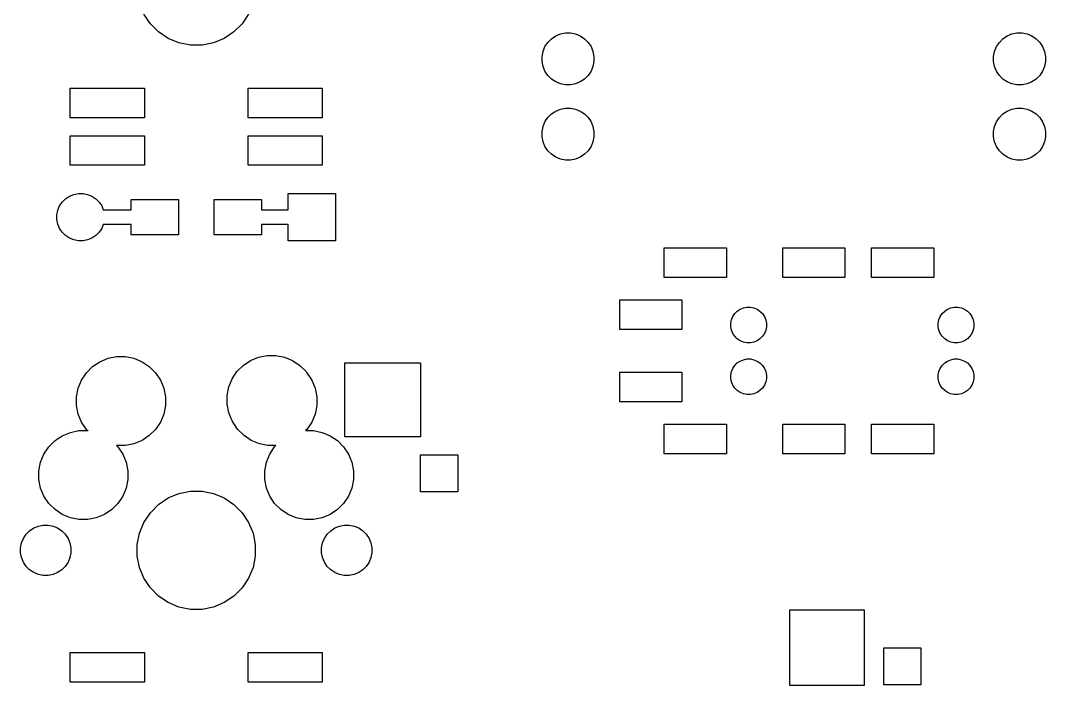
# Model space of a CAD drawing. Extents: x -9 to 124, y -88 to 15.
# Drawn here: x 89.32 to 123.91, y -64.72 to -42.26 of the extents above; entities that cross this region are included whole.
import ezdxf

# ---------------------------------------------------------------- set-up
doc = ezdxf.new("R2010")
doc.units = 0
doc.layers.add('BLACK', color=7, linetype='CONTINUOUS')

msp = doc.modelspace()

# ---------------------------------------------------------------- linework, layer by layer
at = {"layer": 'BLACK', "linetype": 'CONTINUOUS'}
for p, q in [((93.7012, -42.371), (93.483, -42.0445)), ((97.017, -42.0445), (96.7988, -42.371)), ((93.979, -42.6488), (93.7012, -42.371)), ((96.7988, -42.371), (96.521, -42.6488)), ((94.3055, -42.867), (93.979, -42.6488)), ((94.6684, -43.0173), (94.3055, -42.867)), ((96.1945, -42.867), (95.8316, -43.0173)), ((96.521, -42.6488), (96.1945, -42.867)), ((107.117, -42.9994), (107.239, -42.8773)), ((107.239, -42.8773), (107.383, -42.7814)), ((107.383, -42.7814), (107.542, -42.7154)), ((107.542, -42.7154), (107.712, -42.6817)), ((107.712, -42.6817), (107.884, -42.6817)), ((107.884, -42.6817), (108.054, -42.7154)), ((108.054, -42.7154), (108.213, -42.7814)), ((108.213, -42.7814), (108.357, -42.8773)), ((108.357, -42.8773), (108.479, -42.9994)), ((122.357, -42.9994), (122.479, -42.8773)), ((122.479, -42.8773), (122.623, -42.7814)), ((122.623, -42.7814), (122.782, -42.7154)), ((122.782, -42.7154), (122.952, -42.6817)), ((122.952, -42.6817), (123.124, -42.6817)), ((123.124, -42.6817), (123.294, -42.7154)), ((123.294, -42.7154), (123.453, -42.7814)), ((123.453, -42.7814), (123.597, -42.8773)), ((123.597, -42.8773), (123.719, -42.9994)), ((95.0536, -43.0939), (94.6684, -43.0173)), ((95.4464, -43.0939), (95.0536, -43.0939)), ((95.8316, -43.0173), (95.4464, -43.0939)), ((106.955, -43.3024), (107.021, -43.1429)), ((107.021, -43.1429), (107.117, -42.9994)), ((108.479, -42.9994), (108.575, -43.1429)), ((108.575, -43.1429), (108.641, -43.3024)), ((122.195, -43.3024), (122.261, -43.1429)), ((122.261, -43.1429), (122.357, -42.9994)), ((123.719, -42.9994), (123.815, -43.1429)), ((123.815, -43.1429), (123.881, -43.3024)), ((106.922, -43.4717), (106.955, -43.3024)), ((106.922, -43.6443), (106.922, -43.4717)), ((108.641, -43.3024), (108.674, -43.4717)), ((108.674, -43.4717), (108.674, -43.6443)), ((122.162, -43.4717), (122.195, -43.3024)), ((122.162, -43.6443), (122.162, -43.4717)), ((123.881, -43.3024), (123.914, -43.4717)), ((123.914, -43.4717), (123.914, -43.6443)), ((106.955, -43.8136), (106.922, -43.6443)), ((107.021, -43.9731), (106.955, -43.8136)), ((108.641, -43.8136), (108.575, -43.9731)), ((108.674, -43.6443), (108.641, -43.8136)), ((122.195, -43.8136), (122.162, -43.6443)), ((122.261, -43.9731), (122.195, -43.8136)), ((123.881, -43.8136), (123.815, -43.9731)), ((123.914, -43.6443), (123.881, -43.8136)), ((107.117, -44.1166), (107.021, -43.9731)), ((107.239, -44.2387), (107.117, -44.1166)), ((107.383, -44.3346), (107.239, -44.2387)), ((108.357, -44.2387), (108.213, -44.3346)), ((108.479, -44.1166), (108.357, -44.2387)), ((108.575, -43.9731), (108.479, -44.1166)), ((122.357, -44.1166), (122.261, -43.9731)), ((122.479, -44.2387), (122.357, -44.1166)), ((122.623, -44.3346), (122.479, -44.2387)), ((123.597, -44.2387), (123.453, -44.3346)), ((123.719, -44.1166), (123.597, -44.2387)), ((123.815, -43.9731), (123.719, -44.1166)), ((91, -45.55), (91, -44.55)), ((91, -44.55), (93.5, -44.55)), ((93.5, -44.55), (93.5, -45.55)), ((97, -45.55), (97, -44.55)), ((97, -44.55), (99.5, -44.55)), ((99.5, -44.55), (99.5, -45.55)), ((107.542, -44.4006), (107.383, -44.3346)), ((107.712, -44.4343), (107.542, -44.4006)), ((107.884, -44.4343), (107.712, -44.4343)), ((108.054, -44.4006), (107.884, -44.4343)), ((108.213, -44.3346), (108.054, -44.4006)), ((122.782, -44.4006), (122.623, -44.3346)), ((122.952, -44.4343), (122.782, -44.4006)), ((123.124, -44.4343), (122.952, -44.4343)), ((123.294, -44.4006), (123.124, -44.4343)), ((123.453, -44.3346), (123.294, -44.4006)), ((107.383, -45.3214), (107.542, -45.2554)), ((107.542, -45.2554), (107.712, -45.2217)), ((107.712, -45.2217), (107.884, -45.2217)), ((107.884, -45.2217), (108.054, -45.2554)), ((108.054, -45.2554), (108.213, -45.3214)), ((122.623, -45.3214), (122.782, -45.2554)), ((122.782, -45.2554), (122.952, -45.2217)), ((122.952, -45.2217), (123.124, -45.2217)), ((123.124, -45.2217), (123.294, -45.2554)), ((123.294, -45.2554), (123.453, -45.3214)), ((93.5, -45.55), (91, -45.55)), ((99.5, -45.55), (97, -45.55)), ((107.021, -45.6829), (107.117, -45.5394)), ((107.117, -45.5394), (107.239, -45.4173)), ((107.239, -45.4173), (107.383, -45.3214)), ((108.213, -45.3214), (108.357, -45.4173)), ((108.357, -45.4173), (108.479, -45.5394)), ((108.479, -45.5394), (108.575, -45.6829)), ((122.261, -45.6829), (122.357, -45.5394)), ((122.357, -45.5394), (122.479, -45.4173)), ((122.479, -45.4173), (122.623, -45.3214)), ((123.453, -45.3214), (123.597, -45.4173)), ((123.597, -45.4173), (123.719, -45.5394)), ((123.719, -45.5394), (123.815, -45.6829)), ((106.922, -46.0117), (106.955, -45.8424)), ((106.955, -45.8424), (107.021, -45.6829)), ((108.575, -45.6829), (108.641, -45.8424)), ((108.641, -45.8424), (108.674, -46.0117)), ((122.162, -46.0117), (122.195, -45.8424)), ((122.195, -45.8424), (122.261, -45.6829)), ((123.815, -45.6829), (123.881, -45.8424)), ((123.881, -45.8424), (123.914, -46.0117)), ((91, -47.15), (91, -46.15)), ((91, -46.15), (93.5, -46.15)), ((93.5, -46.15), (93.5, -47.15)), ((97, -47.15), (97, -46.15)), ((97, -46.15), (99.5, -46.15)), ((99.5, -46.15), (99.5, -47.15)), ((106.922, -46.1843), (106.922, -46.0117)), ((106.955, -46.3536), (106.922, -46.1843)), ((107.021, -46.5131), (106.955, -46.3536)), ((108.641, -46.3536), (108.575, -46.5131)), ((108.674, -46.1843), (108.641, -46.3536)), ((108.674, -46.0117), (108.674, -46.1843)), ((122.162, -46.1843), (122.162, -46.0117)), ((122.195, -46.3536), (122.162, -46.1843)), ((122.261, -46.5131), (122.195, -46.3536)), ((123.881, -46.3536), (123.815, -46.5131)), ((123.914, -46.1843), (123.881, -46.3536)), ((123.914, -46.0117), (123.914, -46.1843)), ((107.117, -46.6566), (107.021, -46.5131)), ((107.239, -46.7787), (107.117, -46.6566)), ((108.479, -46.6566), (108.357, -46.7787)), ((108.575, -46.5131), (108.479, -46.6566)), ((122.357, -46.6566), (122.261, -46.5131)), ((122.479, -46.7787), (122.357, -46.6566)), ((123.719, -46.6566), (123.597, -46.7787)), ((123.815, -46.5131), (123.719, -46.6566)), ((107.383, -46.8746), (107.239, -46.7787)), ((107.542, -46.9406), (107.383, -46.8746)), ((107.712, -46.9743), (107.542, -46.9406)), ((107.884, -46.9743), (107.712, -46.9743)), ((108.054, -46.9406), (107.884, -46.9743)), ((108.213, -46.8746), (108.054, -46.9406)), ((108.357, -46.7787), (108.213, -46.8746)), ((122.623, -46.8746), (122.479, -46.7787)), ((122.782, -46.9406), (122.623, -46.8746)), ((122.952, -46.9743), (122.782, -46.9406)), ((123.124, -46.9743), (122.952, -46.9743)), ((123.294, -46.9406), (123.124, -46.9743)), ((123.453, -46.8746), (123.294, -46.9406)), ((123.597, -46.7787), (123.453, -46.8746)), ((93.5, -47.15), (91, -47.15)), ((99.5, -47.15), (97, -47.15)), ((90.641, -48.5211), (90.7286, -48.39)), ((90.7286, -48.39), (90.84, -48.2786)), ((90.84, -48.2786), (90.9711, -48.191)), ((90.9711, -48.191), (91.1166, -48.1307)), ((91.1166, -48.1307), (91.2712, -48.1)), ((91.2712, -48.1), (91.4288, -48.1)), ((91.4288, -48.1), (91.5834, -48.1307)), ((91.5834, -48.1307), (91.7289, -48.191)), ((91.7289, -48.191), (91.86, -48.2786)), ((91.86, -48.2786), (91.9714, -48.39)), ((91.9714, -48.39), (92.059, -48.5211)), ((93.05, -48.65), (93.05, -48.3)), ((93.05, -48.3), (94.65, -48.3)), ((94.65, -48.3), (94.65, -49.5)), ((95.85, -49.5), (95.85, -48.3)), ((95.85, -48.3), (97.45, -48.3)), ((97.45, -48.3), (97.45, -48.65)), ((98.35, -48.65), (98.35, -48.1)), ((98.35, -48.1), (99.95, -48.1)), ((99.95, -48.1), (99.95, -49.7)), ((90.55, -48.8212), (90.5807, -48.6666)), ((90.5807, -48.6666), (90.641, -48.5211)), ((92.059, -48.5211), (92.1124, -48.65)), ((92.1124, -48.65), (93.05, -48.65)), ((97.45, -48.65), (98.35, -48.65)), ((90.55, -48.9788), (90.55, -48.8212)), ((90.5807, -49.1334), (90.55, -48.9788)), ((90.641, -49.2789), (90.5807, -49.1334)), ((90.7286, -49.41), (90.641, -49.2789)), ((90.84, -49.5214), (90.7286, -49.41)), ((91.9714, -49.41), (91.86, -49.5214)), ((92.059, -49.2789), (91.9714, -49.41)), ((92.1124, -49.15), (92.059, -49.2789)), ((93.05, -49.15), (92.1124, -49.15)), ((93.05, -49.5), (93.05, -49.15)), ((98.35, -49.15), (97.45, -49.15)), ((97.45, -49.15), (97.45, -49.5)), ((98.35, -49.7), (98.35, -49.15)), ((90.9711, -49.609), (90.84, -49.5214)), ((91.1166, -49.6693), (90.9711, -49.609)), ((91.2712, -49.7), (91.1166, -49.6693)), ((91.4288, -49.7), (91.2712, -49.7)), ((91.5834, -49.6693), (91.4288, -49.7)), ((91.7289, -49.609), (91.5834, -49.6693)), ((91.86, -49.5214), (91.7289, -49.609)), ((94.65, -49.5), (93.05, -49.5)), ((97.45, -49.5), (95.85, -49.5)), ((99.95, -49.7), (98.35, -49.7)), ((111.044, -50.94), (111.044, -49.94)), ((111.044, -49.94), (113.144, -49.94)), ((113.144, -49.94), (113.144, -50.94)), ((115.044, -50.94), (115.044, -49.94)), ((115.044, -49.94), (117.144, -49.94)), ((117.144, -49.94), (117.144, -50.94)), ((118.044, -50.94), (118.044, -49.94)), ((118.044, -49.94), (120.144, -49.94)), ((120.144, -49.94), (120.144, -50.94)), ((113.144, -50.94), (111.044, -50.94)), ((117.144, -50.94), (115.044, -50.94)), ((120.144, -50.94), (118.044, -50.94)), ((109.544, -52.69), (109.544, -51.69)), ((109.544, -51.69), (111.644, -51.69)), ((111.644, -51.69), (111.644, -52.69)), ((113.362, -52.2558), (113.428, -52.1575)), ((113.428, -52.1575), (113.512, -52.0739)), ((113.512, -52.0739), (113.61, -52.0083)), ((113.61, -52.0083), (113.719, -51.9631)), ((113.719, -51.9631), (113.835, -51.94)), ((113.835, -51.94), (113.953, -51.94)), ((113.953, -51.94), (114.069, -51.9631)), ((114.069, -51.9631), (114.178, -52.0083)), ((114.178, -52.0083), (114.276, -52.0739)), ((114.276, -52.0739), (114.36, -52.1575)), ((114.36, -52.1575), (114.426, -52.2558)), ((120.362, -52.2558), (120.428, -52.1575)), ((120.428, -52.1575), (120.512, -52.0739)), ((120.512, -52.0739), (120.61, -52.0083)), ((120.61, -52.0083), (120.719, -51.9631)), ((120.719, -51.9631), (120.835, -51.94)), ((120.835, -51.94), (120.953, -51.94)), ((120.953, -51.94), (121.069, -51.9631)), ((121.069, -51.9631), (121.178, -52.0083)), ((121.178, -52.0083), (121.276, -52.0739)), ((121.276, -52.0739), (121.36, -52.1575)), ((121.36, -52.1575), (121.426, -52.2558)), ((113.294, -52.4809), (113.317, -52.365)), ((113.294, -52.5991), (113.294, -52.4809)), ((113.317, -52.365), (113.362, -52.2558)), ((114.426, -52.2558), (114.471, -52.365)), ((114.471, -52.365), (114.494, -52.4809)), ((114.494, -52.4809), (114.494, -52.5991)), ((120.294, -52.4809), (120.317, -52.365)), ((120.294, -52.5991), (120.294, -52.4809)), ((120.317, -52.365), (120.362, -52.2558)), ((121.426, -52.2558), (121.471, -52.365)), ((121.471, -52.365), (121.494, -52.4809)), ((121.494, -52.4809), (121.494, -52.5991)), ((111.644, -52.69), (109.544, -52.69)), ((113.317, -52.715), (113.294, -52.5991)), ((113.362, -52.8242), (113.317, -52.715)), ((113.428, -52.9225), (113.362, -52.8242)), ((113.512, -53.006), (113.428, -52.9225)), ((114.36, -52.9225), (114.276, -53.006)), ((114.426, -52.8242), (114.36, -52.9225)), ((114.471, -52.715), (114.426, -52.8242)), ((114.494, -52.5991), (114.471, -52.715)), ((120.317, -52.715), (120.294, -52.5991)), ((120.362, -52.8242), (120.317, -52.715)), ((120.428, -52.9225), (120.362, -52.8242)), ((120.512, -53.006), (120.428, -52.9225)), ((121.36, -52.9225), (121.276, -53.006)), ((121.426, -52.8242), (121.36, -52.9225)), ((121.471, -52.715), (121.426, -52.8242)), ((121.494, -52.5991), (121.471, -52.715)), ((113.61, -53.0717), (113.512, -53.006)), ((113.719, -53.1169), (113.61, -53.0717)), ((113.835, -53.14), (113.719, -53.1169)), ((113.953, -53.14), (113.835, -53.14)), ((114.069, -53.1169), (113.953, -53.14)), ((114.178, -53.0717), (114.069, -53.1169)), ((114.276, -53.006), (114.178, -53.0717)), ((120.61, -53.0717), (120.512, -53.006)), ((120.719, -53.1169), (120.61, -53.0717)), ((120.835, -53.14), (120.719, -53.1169)), ((120.953, -53.14), (120.835, -53.14)), ((121.069, -53.1169), (120.953, -53.14)), ((121.178, -53.0717), (121.069, -53.1169)), ((121.276, -53.006), (121.178, -53.0717)), ((92.2725, -53.6676), (92.5623, -53.61)), ((92.5623, -53.61), (92.8577, -53.61)), ((92.8577, -53.61), (93.1475, -53.6676)), ((97.3525, -53.6276), (97.6423, -53.57)), ((97.6423, -53.57), (97.9377, -53.57)), ((97.9377, -53.57), (98.2275, -53.6276)), ((91.5449, -54.1538), (91.7538, -53.9449)), ((91.7538, -53.9449), (91.9995, -53.7807)), ((91.9995, -53.7807), (92.2725, -53.6676)), ((93.1475, -53.6676), (93.4205, -53.7807)), ((93.4205, -53.7807), (93.6662, -53.9449)), ((93.6662, -53.9449), (93.8751, -54.1538)), ((96.6249, -54.1138), (96.8338, -53.9049)), ((96.8338, -53.9049), (97.0795, -53.7407)), ((97.0795, -53.7407), (97.3525, -53.6276)), ((98.2275, -53.6276), (98.5005, -53.7407)), ((98.5005, -53.7407), (98.7462, -53.9049)), ((98.7462, -53.9049), (98.9551, -54.1138)), ((100.265, -56.32), (100.265, -53.82)), ((100.265, -53.82), (102.815, -53.82)), ((102.815, -53.82), (102.815, -56.32)), ((113.362, -54.0058), (113.428, -53.9075)), ((113.428, -53.9075), (113.512, -53.8239)), ((113.512, -53.8239), (113.61, -53.7583)), ((113.61, -53.7583), (113.719, -53.7131)), ((113.719, -53.7131), (113.835, -53.69)), ((113.835, -53.69), (113.953, -53.69)), ((113.953, -53.69), (114.069, -53.7131)), ((114.069, -53.7131), (114.178, -53.7583)), ((114.178, -53.7583), (114.276, -53.8239)), ((114.276, -53.8239), (114.36, -53.9075)), ((114.36, -53.9075), (114.426, -54.0058)), ((120.362, -54.0058), (120.428, -53.9075)), ((120.428, -53.9075), (120.512, -53.8239)), ((120.512, -53.8239), (120.61, -53.7583)), ((120.61, -53.7583), (120.719, -53.7131)), ((120.719, -53.7131), (120.835, -53.69)), ((120.835, -53.69), (120.953, -53.69)), ((120.953, -53.69), (121.069, -53.7131)), ((121.069, -53.7131), (121.178, -53.7583)), ((121.178, -53.7583), (121.276, -53.8239)), ((121.276, -53.8239), (121.36, -53.9075)), ((121.36, -53.9075), (121.426, -54.0058)), ((91.3807, -54.3995), (91.5449, -54.1538)), ((93.8751, -54.1538), (94.0393, -54.3995)), ((96.4607, -54.3595), (96.6249, -54.1138)), ((98.9551, -54.1138), (98.9753, -54.1439)), ((98.9753, -54.1439), (98.9851, -54.1538)), ((98.9851, -54.1538), (99.1493, -54.3995)), ((109.544, -55.14), (109.544, -54.14)), ((109.544, -54.14), (111.644, -54.14)), ((111.644, -54.14), (111.644, -55.14)), ((113.294, -54.2309), (113.317, -54.115)), ((113.294, -54.3491), (113.294, -54.2309)), ((113.317, -54.115), (113.362, -54.0058)), ((114.426, -54.0058), (114.471, -54.115)), ((114.471, -54.115), (114.494, -54.2309)), ((114.494, -54.2309), (114.494, -54.3491)), ((120.294, -54.2309), (120.317, -54.115)), ((120.294, -54.3491), (120.294, -54.2309)), ((120.317, -54.115), (120.362, -54.0058)), ((121.426, -54.0058), (121.471, -54.115)), ((121.471, -54.115), (121.494, -54.2309)), ((121.494, -54.2309), (121.494, -54.3491)), ((91.2676, -54.6725), (91.3807, -54.3995)), ((94.0393, -54.3995), (94.1524, -54.6725)), ((96.29, -54.9223), (96.3476, -54.6325)), ((96.3476, -54.6325), (96.4607, -54.3595)), ((99.1493, -54.3995), (99.2624, -54.6725)), ((113.317, -54.465), (113.294, -54.3491)), ((113.362, -54.5742), (113.317, -54.465)), ((113.428, -54.6725), (113.362, -54.5742)), ((114.426, -54.5742), (114.36, -54.6725)), ((114.471, -54.465), (114.426, -54.5742)), ((114.494, -54.3491), (114.471, -54.465)), ((120.317, -54.465), (120.294, -54.3491)), ((120.362, -54.5742), (120.317, -54.465)), ((120.428, -54.6725), (120.362, -54.5742)), ((121.426, -54.5742), (121.36, -54.6725)), ((121.471, -54.465), (121.426, -54.5742)), ((121.494, -54.3491), (121.471, -54.465)), ((91.21, -54.9623), (91.2676, -54.6725)), ((91.21, -55.2577), (91.21, -54.9623)), ((94.1524, -54.6725), (94.21, -54.9623)), ((94.21, -54.9623), (94.21, -55.2577)), ((96.29, -55.2177), (96.29, -54.9223)), ((99.2624, -54.6725), (99.32, -54.9623)), ((99.32, -54.9623), (99.32, -55.2577)), ((113.512, -54.756), (113.428, -54.6725)), ((113.61, -54.8217), (113.512, -54.756)), ((113.719, -54.8669), (113.61, -54.8217)), ((113.835, -54.89), (113.719, -54.8669)), ((113.953, -54.89), (113.835, -54.89)), ((114.069, -54.8669), (113.953, -54.89)), ((114.178, -54.8217), (114.069, -54.8669)), ((114.276, -54.756), (114.178, -54.8217)), ((114.36, -54.6725), (114.276, -54.756)), ((120.512, -54.756), (120.428, -54.6725)), ((120.61, -54.8217), (120.512, -54.756)), ((120.719, -54.8669), (120.61, -54.8217)), ((120.835, -54.89), (120.719, -54.8669)), ((120.953, -54.89), (120.835, -54.89)), ((121.069, -54.8669), (120.953, -54.89)), ((121.178, -54.8217), (121.069, -54.8669)), ((121.276, -54.756), (121.178, -54.8217)), ((121.36, -54.6725), (121.276, -54.756)), ((91.2676, -55.5475), (91.21, -55.2577)), ((94.21, -55.2577), (94.1524, -55.5475)), ((96.3476, -55.5075), (96.29, -55.2177)), ((99.32, -55.2577), (99.2624, -55.5475)), ((111.644, -55.14), (109.544, -55.14)), ((91.3807, -55.8205), (91.2676, -55.5475)), ((94.1524, -55.5475), (94.0393, -55.8205)), ((96.4607, -55.7805), (96.3476, -55.5075)), ((99.2624, -55.5475), (99.1493, -55.8205)), ((91.5449, -56.0662), (91.3807, -55.8205)), ((94.0393, -55.8205), (93.8751, -56.0662)), ((96.6249, -56.0262), (96.4607, -55.7805)), ((96.6347, -56.0361), (96.6249, -56.0262)), ((96.6549, -56.0662), (96.6347, -56.0361)), ((99.1493, -55.8205), (98.9851, -56.0662)), ((111.044, -56.89), (111.044, -55.89)), ((111.044, -55.89), (113.144, -55.89)), ((113.144, -55.89), (113.144, -56.89)), ((115.044, -56.89), (115.044, -55.89)), ((115.044, -55.89), (117.144, -55.89)), ((117.144, -55.89), (117.144, -56.89)), ((118.044, -56.89), (118.044, -55.89)), ((118.044, -55.89), (120.144, -55.89)), ((120.144, -55.89), (120.144, -56.89)), ((90.4838, -56.4449), (90.7295, -56.2807)), ((90.7295, -56.2807), (91.0025, -56.1676)), ((91.0025, -56.1676), (91.2923, -56.11)), ((91.2923, -56.11), (91.5877, -56.11)), ((91.5889, -56.1102), (91.5449, -56.0662)), ((91.5877, -56.11), (91.5889, -56.1102)), ((93.6662, -56.2751), (93.4205, -56.4393)), ((93.8751, -56.0662), (93.6662, -56.2751)), ((96.8638, -56.2751), (96.6549, -56.0662)), ((97.1095, -56.4393), (96.8638, -56.2751)), ((98.9851, -56.0662), (98.9413, -56.11)), ((98.9413, -56.11), (99.2077, -56.11)), ((99.2077, -56.11), (99.4975, -56.1676)), ((99.4975, -56.1676), (99.7705, -56.2807)), ((99.7705, -56.2807), (100.016, -56.4449)), ((102.815, -56.32), (100.265, -56.32)), ((90.1107, -56.8995), (90.2749, -56.6538)), ((90.2749, -56.6538), (90.4838, -56.4449)), ((92.5623, -56.61), (92.5611, -56.6098)), ((92.5611, -56.6098), (92.6051, -56.6538)), ((92.8577, -56.61), (92.5623, -56.61)), ((92.6051, -56.6538), (92.7693, -56.8995)), ((93.1475, -56.5524), (92.8577, -56.61)), ((93.4205, -56.4393), (93.1475, -56.5524)), ((97.3825, -56.5524), (97.1095, -56.4393)), ((97.6723, -56.61), (97.3825, -56.5524)), ((97.9387, -56.61), (97.6723, -56.61)), ((97.7307, -56.8995), (97.8949, -56.6538)), ((97.8949, -56.6538), (97.9387, -56.61)), ((100.016, -56.4449), (100.225, -56.6538)), ((100.225, -56.6538), (100.389, -56.8995)), ((89.9976, -57.1725), (90.1107, -56.8995)), ((92.7693, -56.8995), (92.8824, -57.1725)), ((97.6176, -57.1725), (97.7307, -56.8995)), ((100.389, -56.8995), (100.502, -57.1725)), ((102.825, -58.175), (102.825, -56.925)), ((102.825, -56.925), (104.075, -56.925)), ((104.075, -56.925), (104.075, -58.175)), ((113.144, -56.89), (111.044, -56.89)), ((117.144, -56.89), (115.044, -56.89)), ((120.144, -56.89), (118.044, -56.89)), ((89.94, -57.4623), (89.9976, -57.1725)), ((92.8824, -57.1725), (92.94, -57.4623)), ((97.56, -57.4623), (97.6176, -57.1725)), ((100.502, -57.1725), (100.56, -57.4623)), ((89.94, -57.7577), (89.94, -57.4623)), ((89.9976, -58.0475), (89.94, -57.7577)), ((92.94, -57.7577), (92.8824, -58.0475)), ((92.94, -57.4623), (92.94, -57.7577)), ((97.56, -57.7577), (97.56, -57.4623)), ((97.6176, -58.0475), (97.56, -57.7577)), ((100.56, -57.7577), (100.502, -58.0475)), ((100.56, -57.4623), (100.56, -57.7577)), ((90.1107, -58.3205), (89.9976, -58.0475)), ((92.8824, -58.0475), (92.7693, -58.3205)), ((97.7307, -58.3205), (97.6176, -58.0475)), ((100.502, -58.0475), (100.389, -58.3205)), ((90.2749, -58.5662), (90.1107, -58.3205)), ((92.7693, -58.3205), (92.6051, -58.5662)), ((93.979, -58.6012), (94.3055, -58.383)), ((94.3055, -58.383), (94.6684, -58.2327)), ((94.6684, -58.2327), (95.0536, -58.1561)), ((95.0536, -58.1561), (95.4464, -58.1561)), ((95.4464, -58.1561), (95.8316, -58.2327)), ((95.8316, -58.2327), (96.1945, -58.383)), ((96.1945, -58.383), (96.521, -58.6012)), ((97.8949, -58.5662), (97.7307, -58.3205)), ((100.389, -58.3205), (100.225, -58.5662)), ((104.075, -58.175), (102.825, -58.175)), ((90.4838, -58.7751), (90.2749, -58.5662)), ((90.7295, -58.9393), (90.4838, -58.7751)), ((92.3962, -58.7751), (92.1505, -58.9393)), ((92.6051, -58.5662), (92.3962, -58.7751)), ((93.7012, -58.879), (93.979, -58.6012)), ((96.521, -58.6012), (96.7988, -58.879)), ((98.1038, -58.7751), (97.8949, -58.5662)), ((98.3495, -58.9393), (98.1038, -58.7751)), ((100.016, -58.7751), (99.7705, -58.9393)), ((100.225, -58.5662), (100.016, -58.7751)), ((91.0025, -59.0524), (90.7295, -58.9393)), ((91.2923, -59.11), (91.0025, -59.0524)), ((91.5877, -59.11), (91.2923, -59.11)), ((91.8775, -59.0524), (91.5877, -59.11)), ((92.1505, -58.9393), (91.8775, -59.0524)), ((93.483, -59.2055), (93.7012, -58.879)), ((96.7988, -58.879), (97.017, -59.2055)), ((98.6225, -59.0524), (98.3495, -58.9393)), ((98.9123, -59.11), (98.6225, -59.0524)), ((99.2077, -59.11), (98.9123, -59.11)), ((99.4975, -59.0524), (99.2077, -59.11)), ((99.7705, -58.9393), (99.4975, -59.0524)), ((89.5091, -59.6076), (89.6276, -59.4891)), ((89.6276, -59.4891), (89.7669, -59.3959)), ((89.7669, -59.3959), (89.9218, -59.3318)), ((89.9218, -59.3318), (90.0862, -59.2991)), ((90.0862, -59.2991), (90.2538, -59.2991)), ((90.2538, -59.2991), (90.4182, -59.3318)), ((90.4182, -59.3318), (90.5731, -59.3959)), ((90.5731, -59.3959), (90.7124, -59.4891)), ((90.7124, -59.4891), (90.8309, -59.6076)), ((93.3327, -59.5684), (93.483, -59.2055)), ((97.017, -59.2055), (97.1673, -59.5684)), ((99.6691, -59.6076), (99.7876, -59.4891)), ((99.7876, -59.4891), (99.9269, -59.3959)), ((99.9269, -59.3959), (100.082, -59.3318)), ((100.082, -59.3318), (100.246, -59.2991)), ((100.246, -59.2991), (100.414, -59.2991)), ((100.414, -59.2991), (100.578, -59.3318)), ((100.578, -59.3318), (100.733, -59.3959)), ((100.733, -59.3959), (100.872, -59.4891)), ((100.872, -59.4891), (100.991, -59.6076)), ((89.3518, -59.9018), (89.4159, -59.7469)), ((89.4159, -59.7469), (89.5091, -59.6076)), ((90.8309, -59.6076), (90.9241, -59.7469)), ((90.9241, -59.7469), (90.9882, -59.9018)), ((93.2561, -59.9536), (93.3327, -59.5684)), ((97.1673, -59.5684), (97.2439, -59.9536)), ((99.5118, -59.9018), (99.5759, -59.7469)), ((99.5759, -59.7469), (99.6691, -59.6076)), ((100.991, -59.6076), (101.084, -59.7469)), ((101.084, -59.7469), (101.148, -59.9018)), ((89.3191, -60.0662), (89.3518, -59.9018)), ((89.3191, -60.2338), (89.3191, -60.0662)), ((90.9882, -59.9018), (91.0209, -60.0662)), ((91.0209, -60.0662), (91.0209, -60.2338)), ((93.2561, -60.3464), (93.2561, -59.9536)), ((97.2439, -59.9536), (97.2439, -60.3464)), ((99.4791, -60.0662), (99.5118, -59.9018)), ((99.4791, -60.2338), (99.4791, -60.0662)), ((101.148, -59.9018), (101.181, -60.0662)), ((101.181, -60.0662), (101.181, -60.2338)), ((89.3518, -60.3982), (89.3191, -60.2338)), ((89.4159, -60.5531), (89.3518, -60.3982)), ((90.9882, -60.3982), (90.9241, -60.5531)), ((91.0209, -60.2338), (90.9882, -60.3982)), ((93.3327, -60.7316), (93.2561, -60.3464)), ((97.2439, -60.3464), (97.1673, -60.7316)), ((99.5118, -60.3982), (99.4791, -60.2338)), ((99.5759, -60.5531), (99.5118, -60.3982)), ((101.148, -60.3982), (101.084, -60.5531)), ((101.181, -60.2338), (101.148, -60.3982)), ((89.5091, -60.6924), (89.4159, -60.5531)), ((89.6276, -60.8109), (89.5091, -60.6924)), ((89.7669, -60.9041), (89.6276, -60.8109)), ((90.7124, -60.8109), (90.5731, -60.9041)), ((90.8309, -60.6924), (90.7124, -60.8109)), ((90.9241, -60.5531), (90.8309, -60.6924)), ((93.483, -61.0945), (93.3327, -60.7316)), ((97.1673, -60.7316), (97.017, -61.0945)), ((99.6691, -60.6924), (99.5759, -60.5531)), ((99.7876, -60.8109), (99.6691, -60.6924)), ((99.9269, -60.9041), (99.7876, -60.8109)), ((100.872, -60.8109), (100.733, -60.9041)), ((100.991, -60.6924), (100.872, -60.8109)), ((101.084, -60.5531), (100.991, -60.6924)), ((89.9218, -60.9682), (89.7669, -60.9041)), ((90.0862, -61.0009), (89.9218, -60.9682)), ((90.2538, -61.0009), (90.0862, -61.0009)), ((90.4182, -60.9682), (90.2538, -61.0009)), ((90.5731, -60.9041), (90.4182, -60.9682)), ((93.7012, -61.421), (93.483, -61.0945)), ((97.017, -61.0945), (96.7988, -61.421)), ((100.082, -60.9682), (99.9269, -60.9041)), ((100.246, -61.0009), (100.082, -60.9682)), ((100.414, -61.0009), (100.246, -61.0009)), ((100.578, -60.9682), (100.414, -61.0009)), ((100.733, -60.9041), (100.578, -60.9682)), ((93.979, -61.6988), (93.7012, -61.421)), ((96.7988, -61.421), (96.521, -61.6988)), ((94.3055, -61.917), (93.979, -61.6988)), ((94.6684, -62.0673), (94.3055, -61.917)), ((96.1945, -61.917), (95.8316, -62.0673)), ((96.521, -61.6988), (96.1945, -61.917)), ((95.0536, -62.1439), (94.6684, -62.0673)), ((95.4464, -62.1439), (95.0536, -62.1439)), ((95.8316, -62.0673), (95.4464, -62.1439)), ((115.29, -64.715), (115.29, -62.165)), ((115.29, -62.165), (117.79, -62.165)), ((117.79, -62.165), (117.79, -64.715)), ((91, -64.6), (91, -63.6)), ((91, -63.6), (93.5, -63.6)), ((93.5, -63.6), (93.5, -64.6)), ((97, -64.6), (97, -63.6)), ((97, -63.6), (99.5, -63.6)), ((99.5, -63.6), (99.5, -64.6)), ((118.455, -64.695), (118.455, -63.445)), ((118.455, -63.445), (119.705, -63.445)), ((119.705, -63.445), (119.705, -64.695)), ((93.5, -64.6), (91, -64.6)), ((99.5, -64.6), (97, -64.6)), ((117.79, -64.715), (115.29, -64.715)), ((119.705, -64.695), (118.455, -64.695))]:
    msp.add_line(p, q, dxfattribs=at)

doc.saveas('drawing.dxf')
